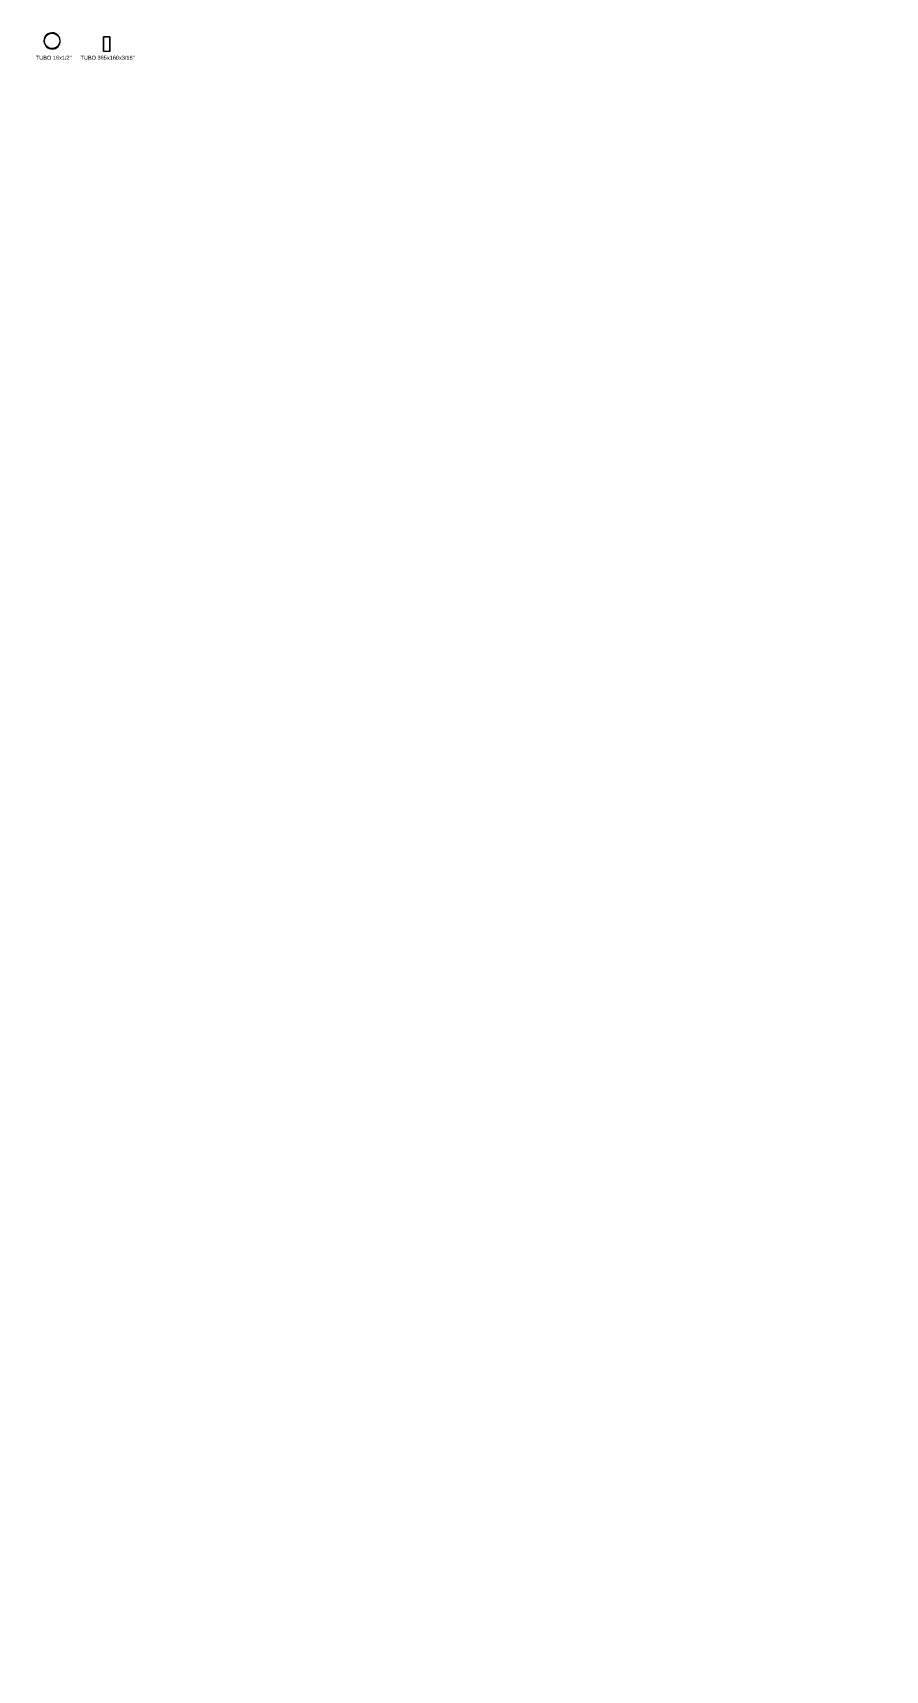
# Model space of a CAD drawing. Header units: millimetres. Extents: x -241278 to 318497, y -110515 to 29234.
# Drawn here: x -32767 to -11457, y -12470 to 28447 of the extents above; entities that cross this region are included whole.
import ezdxf
from ezdxf import colors
from ezdxf.entities.mleader import LeaderData, LeaderLine
from ezdxf.math import Vec2, Vec3

# ---------------------------------------------------------------- set-up
doc = ezdxf.new("R2010")
doc.units = ezdxf.units.MM
doc.header["$LTSCALE"] = 0.1
for name, color, linetype in [('SIM-COTAS', 1, 'Continuous'), ('SIM-TUBO 16x1-2', 114, 'Continuous'), ('SIM-TUBO 365x160x3-16', 83, 'Continuous')]:
    doc.layers.add(name, color=color, linetype=linetype)
doc.styles.add('ARIAL EE', font='arial.ttf')
doc.styles.get("Standard").update_dxf_attribs({"font": 'arial.ttf'})

msp = doc.modelspace()

# ---------------------------------------------------------------- linework, layer by layer
at = {"layer": 'SIM-TUBO 16x1-2'}
for points in [[(-32078.6, 28248.1, 1), (-32486.5, 28238.7, 1)], [(-32473.8, 28239, -1), (-32091.3, 28247.8, -1)]]:
    msp.add_lwpolyline(points, format="xyb", close=True, dxfattribs=at)
at = {"layer": 'SIM-TUBO 365x160x3-16'}
for points in [[(-30999.4, 28346.6), (-30839.4, 28346.6), (-30839.4, 28341.9), (-30999.4, 28341.9)], [(-30999.4, 27986.3), (-30994.7, 27986.3), (-30994.7, 28341.9), (-30999.4, 28341.9)], [(-30994.7, 28341.9), (-30994.7, 27986.3), (-30844.1, 27986.3), (-30844.1, 28341.9)], [(-30844.1, 27986.3), (-30839.4, 27986.3), (-30839.4, 28341.9), (-30844.1, 28341.9)], [(-30999.4, 27986.3), (-30839.4, 27986.3), (-30839.4, 27981.6), (-30999.4, 27981.6)]]:
    msp.add_lwpolyline(points, close=True, dxfattribs=at)

# ---------------------------------------------------------------- texts
at = {"color": 2, "char_height": 100, "attachment_point": 5, "style": 'ARIAL EE'}
for s, insert in [('\\A1;{\\C256;TUBO 16x1/2"}', (-32243, 27822.5)), ('\\A1;{\\C256;TUBO 365x160x3/16"}', (-30897.5, 27822.5))]:
    msp.add_mtext(s, dxfattribs=dict(at, insert=insert))

# ---------------------------------------------------------------- leaders
at = {"layer": 'SIM-COTAS', "linetype": 'Continuous'}
ml = msp.add_multileader_mtext('Standard', dxfattribs=at)
ml.set_content('\\A1;{\\C2;CONTRAFLECHA DE 20mm }', color=256)
ml.set_leader_properties()
ml.build(insert=Vec2(0, 0))
ml.multileader.update_dxf_attribs({"dogleg_length": 0.0025, "arrow_head_size": 200, "scale": 100})
ctx = ml.context
ctx.base_point, ctx.scale, ctx.char_height, ctx.arrow_head_size, ctx.landing_gap_size, ctx.plane_origin = Vec3(28914, 22575.3), 100, 200, 200, 100, Vec3(20098.6, 16026.1)
ctx.text_align_type = 2
notes = []
notes.append((ctx, [(1, (1, 1, 0), (31686.2, 22575.3), (-1, 0), 303.7, [(0, [(36695.4, 17254.6)], 0, [])])]))
ctx.mtext.insert, ctx.mtext.width, ctx.mtext.defined_height, ctx.mtext.alignment, ctx.mtext.flow_direction = Vec3(31282.5, 22677), 2631.561, 822.2, 3, 5
ml = msp.add_multileader_mtext('Standard', dxfattribs=at)
ml.set_content('\\A1;{\\C2;COLUMNA\\PTIPO 1}', color=256)
ml.set_leader_properties()
ml.build(insert=Vec2(0, 0))
ml.multileader.update_dxf_attribs({"dogleg_length": 0.0025, "arrow_head_size": 200, "scale": 100})
ctx = ml.context
ctx.base_point, ctx.scale, ctx.char_height, ctx.arrow_head_size, ctx.landing_gap_size, ctx.plane_origin = Vec3(26878.1, 21393.2), 100, 200, 200, 100, Vec3(12002.3, 26703)
ctx.text_align_type = 2
notes.append((ctx, [(1, (1, 1, 0), (28765.4, 21393.2), (-1, 0), 303.7, [(0, [(30884.8, 17253.8)], 0, [])])]))
ctx.mtext.insert, ctx.mtext.width, ctx.mtext.defined_height, ctx.mtext.alignment, ctx.mtext.flow_direction = Vec3(28361.8, 21494.9), 2631.561, 822.2, 3, 5
ml = msp.add_multileader_mtext('Standard', dxfattribs=at)
ml.set_content('\\A1;{\\C2;PTE Ø8"x5.5mm }', color=256)
ml.set_leader_properties()
ml.build(insert=Vec2(0, 0))
ml.multileader.update_dxf_attribs({"dogleg_length": 0.0025, "arrow_head_size": 100, "scale": 50})
ctx = ml.context
ctx.base_point, ctx.scale, ctx.char_height, ctx.arrow_head_size, ctx.landing_gap_size, ctx.plane_origin = Vec3(-36508.4, 18513.1), 50, 100, 100, 50, Vec3(-54711.1, 23405.7)
notes.append((ctx, [(0, (1, 1, 0), (-36660.3, 18513.1), (1, 0), 151.8, [(0, [(-36827.4, 18283.6)], 0, [])])]))
ctx.mtext.insert, ctx.mtext.width, ctx.mtext.defined_height, ctx.mtext.flow_direction = Vec3(-36458.4, 18565.1), 1315.78, 411.1, 5
ml = msp.add_multileader_mtext('Standard', dxfattribs=at)
ml.set_content('\\A1;{\\C2;PTE Ø8"x5.5mm }', color=256)
ml.set_leader_properties()
ml.build(insert=Vec2(0, 0))
ml.multileader.update_dxf_attribs({"dogleg_length": 0.0025, "arrow_head_size": 100, "scale": 50})
ctx = ml.context
ctx.base_point, ctx.scale, ctx.char_height, ctx.arrow_head_size, ctx.landing_gap_size, ctx.plane_origin = Vec3(-36159.5, 18002.1), 50, 100, 100, 50, Vec3(-54711.1, 23480.2)
notes.append((ctx, [(0, (1, 1, 0), (-36311.4, 18002.1), (1, 0), 151.8, [(0, [(-36518.2, 17703.4)], 0, [])])]))
ctx.mtext.insert, ctx.mtext.width, ctx.mtext.defined_height, ctx.mtext.flow_direction = Vec3(-36109.5, 18054.1), 1315.78, 411.1, 5
ml = msp.add_multileader_mtext('Standard', dxfattribs=at)
ml.set_content('\\A1;{\\C2;PTE Ø4"x4mm }', color=256)
ml.set_leader_properties()
ml.build(insert=Vec2(0, 0))
ml.multileader.update_dxf_attribs({"dogleg_length": 0.0025, "arrow_head_size": 100, "scale": 50})
ctx = ml.context
ctx.base_point, ctx.scale, ctx.char_height, ctx.arrow_head_size, ctx.landing_gap_size, ctx.plane_origin = Vec3(-36285.4, 17025.6), 50, 100, 100, 50, Vec3(-54711.1, 22421.6)
notes.append((ctx, [(0, (1, 1, 0), (-36437.2, 17025.6), (1, 0), 151.8, [(0, [(-37328.2, 17189.7)], 0, [])])]))
ctx.mtext.insert, ctx.mtext.width, ctx.mtext.defined_height, ctx.mtext.flow_direction = Vec3(-36235.4, 17077.6), 1315.78, 411.1, 5
ml = msp.add_multileader_mtext('Standard', dxfattribs=at)
ml.set_content('\\A1;{\\C2;PTE Ø4"x4mm }', color=256)
ml.set_leader_properties()
ml.build(insert=Vec2(0, 0))
ml.multileader.update_dxf_attribs({"dogleg_length": 0.0025, "arrow_head_size": 100, "scale": 50})
ctx = ml.context
ctx.base_point, ctx.scale, ctx.char_height, ctx.arrow_head_size, ctx.landing_gap_size, ctx.plane_origin = Vec3(-36285, 16768.8), 50, 100, 100, 50, Vec3(-54711.1, 21239.3)
notes.append((ctx, [(0, (1, 1, 0), (-36436.8, 16768.8), (1, 0), 151.8, [(0, [(-36933.3, 16506.7)], 0, [])])]))
ctx.mtext.insert, ctx.mtext.width, ctx.mtext.defined_height, ctx.mtext.flow_direction = Vec3(-36235, 16820.9), 1315.78, 411.1, 5
ml = msp.add_multileader_mtext('Standard', dxfattribs=at)
ml.set_content('\\A1;{\\C2;COLUMNA\\PPTE Ø16"x1/2" }', color=256)
ml.set_leader_properties()
ml.build(insert=Vec2(0, 0))
ml.multileader.update_dxf_attribs({"dogleg_length": 0.0025, "arrow_head_size": 200, "scale": 100})
ctx = ml.context
ctx.base_point, ctx.scale, ctx.char_height, ctx.arrow_head_size, ctx.landing_gap_size, ctx.plane_origin = Vec3(19937.4, 12856.4), 100, 200, 200, 100, Vec3(6628.2, 19116)
ctx.text_align_type = 2
notes.append((ctx, [(1, (1, 1, 0), (22282, 12856.4), (-1, 0), 303.7, [(0, [(23863.9, 6828.4)], 0, [])])]))
ctx.mtext.insert, ctx.mtext.width, ctx.mtext.defined_height, ctx.mtext.alignment, ctx.mtext.flow_direction = Vec3(21878.3, 12960.4), 2631.561, 822.2, 3, 5
ml = msp.add_multileader_mtext('Standard', dxfattribs=at)
ml.set_content('\\A1;{\\C2;COLUMNA\\PPTE Ø6"x3/16"}', color=256)
ml.set_leader_properties()
ml.build(insert=Vec2(0, 0))
ml.multileader.update_dxf_attribs({"dogleg_length": 0.0025, "arrow_head_size": 200, "scale": 100})
ctx = ml.context
ctx.base_point, ctx.scale, ctx.char_height, ctx.arrow_head_size, ctx.landing_gap_size, ctx.plane_origin = Vec3(-4303.9, 8107.7), 100, 200, 200, 100, Vec3(-33311.5, 13382.4)
ctx.text_align_type = 2
notes.append((ctx, [(1, (1, 1, 0), (-1959.3, 8107.7), (-1, 0), 303.7, [(0, [(-69.9, 4765.7)], 0, [])])]))
ctx.mtext.insert, ctx.mtext.width, ctx.mtext.defined_height, ctx.mtext.alignment, ctx.mtext.flow_direction = Vec3(-2363, 8211.7), 2060.123, 822.2, 3, 5
ml = msp.add_multileader_mtext('Standard', dxfattribs=at)
ml.set_content('\\A1;{\\C2;CONTRAFLECHA DE 20mm }', color=256)
ml.set_leader_properties()
ml.build(insert=Vec2(0, 0))
ml.multileader.update_dxf_attribs({"dogleg_length": 0.0025, "arrow_head_size": 200, "scale": 100})
ctx = ml.context
ctx.base_point, ctx.scale, ctx.char_height, ctx.arrow_head_size, ctx.landing_gap_size, ctx.plane_origin = Vec3(34281.1, -5621.7), 100, 200, 200, 100, Vec3(23163.7, -3729)
ctx.text_align_type = 2
notes.append((ctx, [(1, (1, 1, 0), (37053.3, -5621.7), (-1, 0), 303.7, [(0, [(39760.5, -2500.5)], 0, [])])]))
ctx.mtext.insert, ctx.mtext.width, ctx.mtext.defined_height, ctx.mtext.alignment, ctx.mtext.flow_direction = Vec3(36649.6, -5520), 2631.561, 822.2, 3, 5
ml = msp.add_multileader_mtext('Standard', dxfattribs=at)
ml.set_content('\\A1;{\\C2;COLUMNA\\PPTE Ø6"x3/16"}', color=256)
ml.set_leader_properties()
ml.build(insert=Vec2(0, 0))
ml.multileader.update_dxf_attribs({"dogleg_length": 0.0025, "arrow_head_size": 200, "scale": 100})
ctx = ml.context
ctx.base_point, ctx.scale, ctx.char_height, ctx.arrow_head_size, ctx.landing_gap_size, ctx.plane_origin = Vec3(-1503.2, -5606.4, 0), 100, 200, 200, 100, Vec3(-27996.6, -109.1, 0)
ctx.text_align_type = 2
notes.append((ctx, [(1, (1, 1, 0), (841.4, -5606.4, 0), (-1, 0), 303.7, [(0, [(66.2, -3440.9, 0)], 0, [])])]))
ctx.mtext.insert, ctx.mtext.width, ctx.mtext.defined_height, ctx.mtext.alignment, ctx.mtext.flow_direction = Vec3(437.7, -5502.4, 0), 2060.123, 822.2, 3, 5
ml = msp.add_multileader_mtext('Standard', dxfattribs=at)
ml.set_content('\\A1;{\\C2;COLUMNA\\PTIPO 1}', color=256)
ml.set_leader_properties()
ml.build(insert=Vec2(0, 0))
ml.multileader.update_dxf_attribs({"dogleg_length": 0.0025, "arrow_head_size": 200, "scale": 100})
ctx = ml.context
ctx.base_point, ctx.scale, ctx.char_height, ctx.arrow_head_size, ctx.landing_gap_size, ctx.plane_origin = Vec3(39057.6, -5682.4), 100, 200, 200, 100, Vec3(32637.7, -7094.1)
ctx.text_align_type = 2
notes.append((ctx, [(1, (1, 1, 0), (40944.9, -5682.4), (-1, 0), 303.7, [(0, [(44154.7, -6705)], 0, [])])]))
ctx.mtext.insert, ctx.mtext.width, ctx.mtext.defined_height, ctx.mtext.alignment, ctx.mtext.flow_direction = Vec3(40541.3, -5580.7), 2631.561, 822.2, 3, 5
ml = msp.add_multileader_mtext('Standard', dxfattribs=at)
ml.set_content('\\A1;{\\C2;COLUMNA\\PPTE Ø6"x3/16"}', color=256)
ml.set_leader_properties()
ml.build(insert=Vec2(0, 0))
ml.multileader.update_dxf_attribs({"dogleg_length": 0.0025, "arrow_head_size": 200, "scale": 100})
ctx = ml.context
ctx.base_point, ctx.scale, ctx.char_height, ctx.arrow_head_size, ctx.landing_gap_size, ctx.plane_origin = Vec3(42232.3, -11977.7), 100, 200, 200, 100, Vec3(20125.6, -6132.2)
ctx.text_align_type = 2
notes.append((ctx, [(1, (1, 1, 0), (44576.9, -11977.7), (-1, 0), 303.7, [(0, [(48122.2, -8862)], 0, [])])]))
ctx.mtext.insert, ctx.mtext.width, ctx.mtext.defined_height, ctx.mtext.alignment, ctx.mtext.flow_direction = Vec3(44173.3, -11873.7), 2060.123, 822.2, 3, 5
for ctx, leaders in notes:
    for number, flags, end, landing, length, lines in leaders:
        leader = LeaderData()
        leader.index, (leader.has_last_leader_line, leader.has_dogleg_vector, leader.attachment_direction) = number, flags
        leader.last_leader_point, leader.dogleg_vector, leader.dogleg_length = Vec3(end), Vec3(landing), length
        for number, points, colour, breaks in lines:
            line = LeaderLine()
            line.index, line.vertices, line.color, line.breaks = number, Vec3.list(points), colors.encode_raw_color(colour), breaks
            leader.lines.append(line)
        ctx.leaders.append(leader)

doc.saveas('drawing.dxf')
